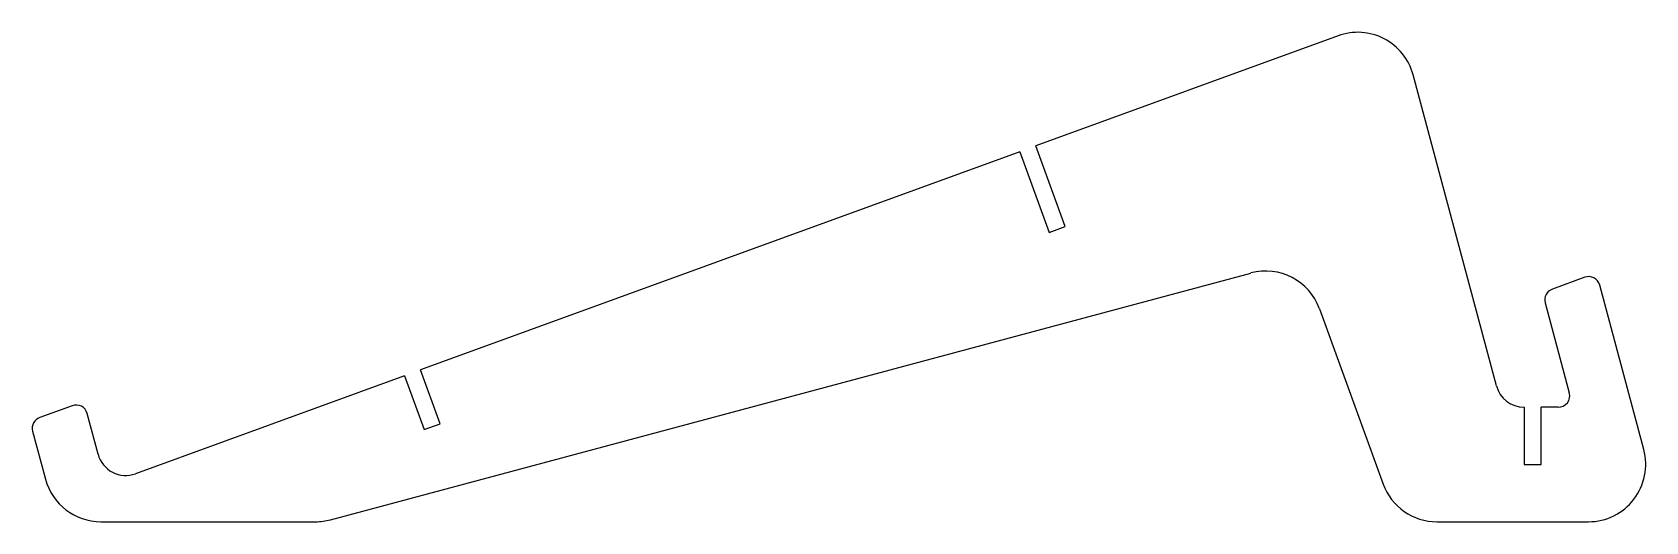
# Model space of a CAD drawing. Extents: x -64 to 218, y -60 to 25.
import ezdxf

# ---------------------------------------------------------------- set-up
doc = ezdxf.new("R2010")
doc.units = 0
doc.layers.get('0').update_dxf_attribs({"linetype": 'CONTINUOUS'})

msp = doc.modelspace()

# ---------------------------------------------------------------- linework, layer by layer
at = {"color": 7, "linetype": 'CONTINUOUS'}
for p, q in [((164.02, 24.89), (111.2, 5.66)), ((191.67, -36.27), (177.1, 18.08)), ((116.33, -8.43), (111.2, 5.66)), ((108.38, 4.64), (3.69, -33.47)), ((108.38, 4.64), (113.51, -9.46)), ((113.51, -9.46), (116.33, -8.43)), ((-12.07, -59.64), (148.76, -16.55)), ((207.11, -17.29), (201.45, -19.35)), ((217.42, -47.39), (209.72, -18.65)), ((200.2, -21.75), (204.41, -37.46)), ((160.74, -22.78), (171.88, -53.4)), ((7.11, -42.86), (3.69, -33.47)), ((0.87, -34.49), (-46.12, -51.59)), ((0.87, -34.49), (4.29, -43.89)), ((-57.18, -39.72), (-62.84, -41.78)), ((-52.66, -48.19), (-54.57, -41.08)), ((196.52, -39.98), (196.5, -39.98)), ((196.52, -39.98), (196.52, -49.98)), ((202.48, -39.98), (199.52, -39.98)), ((199.52, -49.98), (199.52, -39.98)), ((-64.09, -44.18), (-61.84, -52.57)), ((4.29, -43.89), (7.11, -42.86)), ((196.52, -49.98), (199.52, -49.98)), ((-52.18, -59.98), (-14.65, -59.98)), ((181.28, -59.98), (207.76, -59.98))]:
    msp.add_line(p, q, dxfattribs=at)
for centre, radius, start, end in [((167.44, 15.49), 10, 15, 110), ((151.34, -26.2), 10, 20, 105), ((202.13, -21.23), 2, 110, 195), ((207.79, -19.17), 2, 15, 110), ((196.5, -34.98), 5, 195, 270), ((202.48, -37.98), 2, 270, 15), ((-62.16, -43.66), 2, 110, 195), ((-56.5, -41.6), 2, 15, 110), ((207.76, -49.98), 10, 270, 15), ((-47.83, -46.9), 5, 195, 290), ((-52.18, -49.98), 10, 195, 270), ((181.28, -49.98), 10, 200, 270), ((-14.65, -49.98), 10, 270, 285)]:
    msp.add_arc(centre, radius, start, end, dxfattribs=at)

doc.saveas('drawing.dxf')
